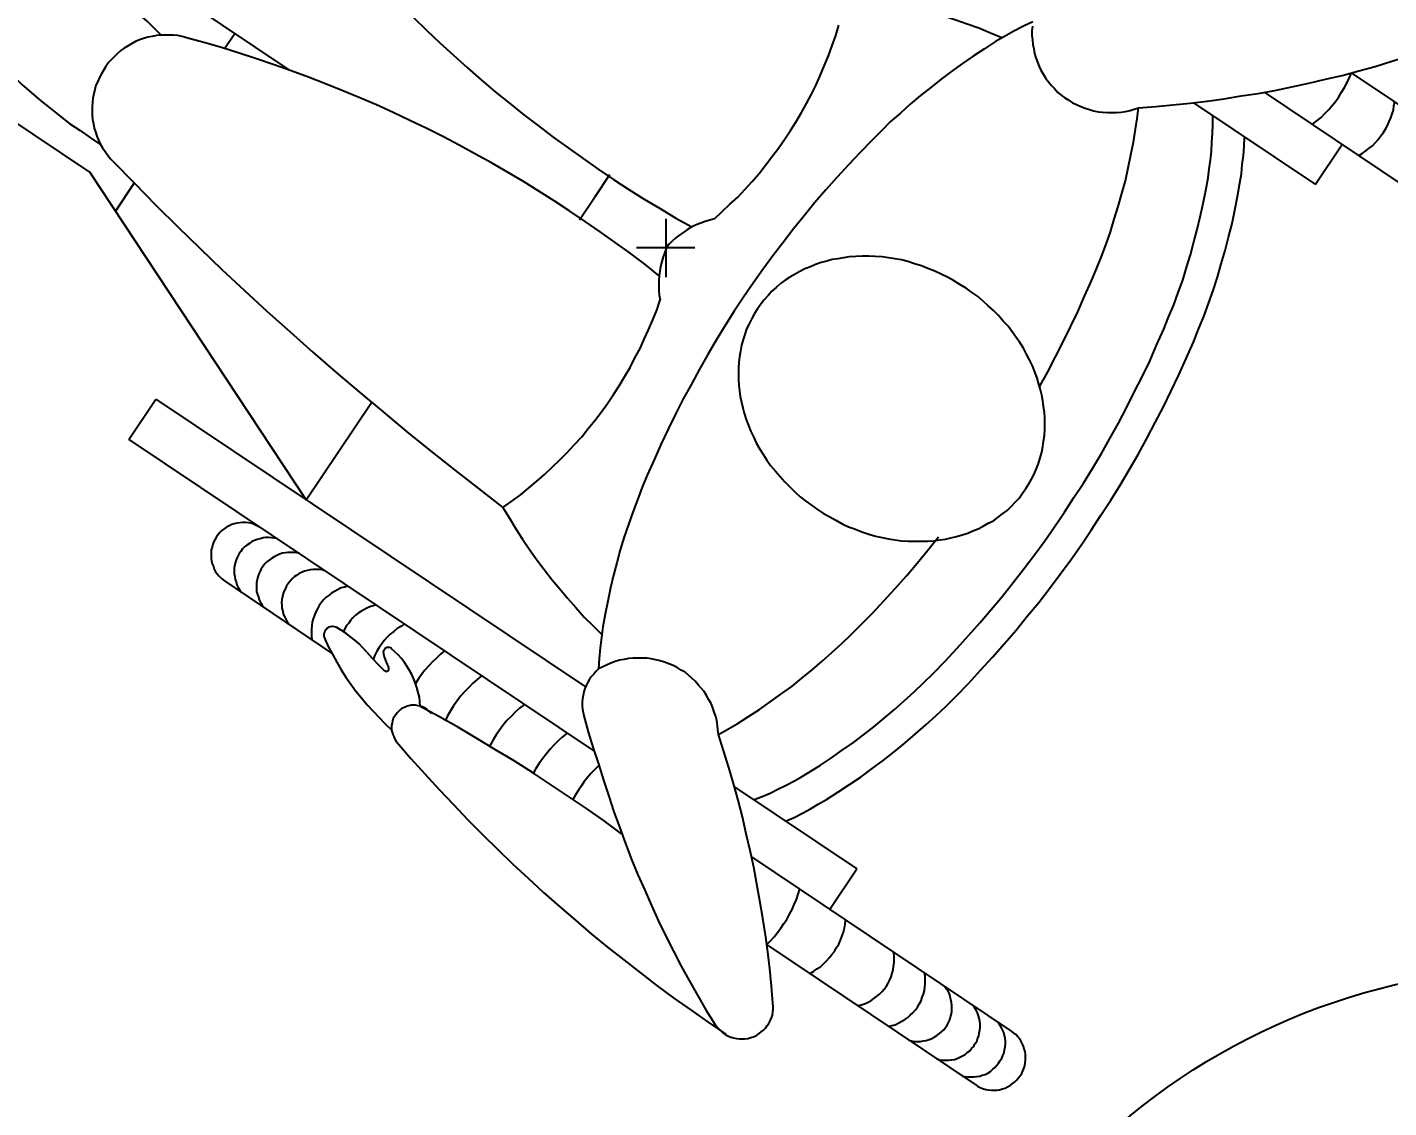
# Model space of a CAD drawing. Header units: millimetres. Extents: x -4447806 to 13389969, y -2188499 to 852203.
# Drawn here: x 3797875 to 3798718, y -602658 to -601989 of the extents above; entities that cross this region are included whole.
import ezdxf
from ezdxf import colors
from ezdxf.entities.mleader import LeaderData, LeaderLine
from ezdxf.enums import TextEntityAlignment as Align
from ezdxf.math import Vec2, Vec3

# ---------------------------------------------------------------- set-up
doc = ezdxf.new("R2010")
doc.units = ezdxf.units.MM
doc.linetypes.add('TRATTEGGIATA', pattern=[0.75, 0.5, -0.25])
for name, color, linetype, lineweight in [('АР_Маркер экспликации', 239, 'Continuous', 13), ('АР_Номер помещения', 1, 'Continuous', 25), ('АР_Отметки', 250, 'Continuous', 15), ('АР_Помещения_площадь', 19, 'Continuous', 9)]:
    doc.layers.add(name, color=color, linetype=linetype, lineweight=lineweight)
doc.styles.add('ISOCPEUR', font='isocpeur.ttf', dxfattribs={"width": 0.7})
doc.styles.get("Standard").update_dxf_attribs({"font": 'arial.ttf'})

# ---------------------------------------------------------------- blocks, each defined once
blk = doc.blocks.new('*U279')
at = {"layer": 'АР_Номер помещения', "color": 7}
blk.add_circle((-15369.05, -2743.46), 400, dxfattribs=at)
at = {"color": 7, "style": 'ISOCPEUR', "width": 0.7, "flags": 1}
blk.add_attdef('КАТЕГОРИЯ', (-499.17, -2092.19), '', height=250, dxfattribs=at)
at = {"layer": 'АР_Номер помещения', "color": 7, "style": 'ISOCPEUR', "width": 0.7}
blk.add_attdef('НОМЕР_ПОМЕЩЕНИЯ', text='', height=300, dxfattribs=at).set_placement((-15369.05, -2743.46), align=Align.MIDDLE_CENTER)
at = {"layer": 'АР_Помещения_площадь', "color": 7, "lineweight": 30, "width": 0.7, "flags": 104}
blk.add_attdef('ИМЯ_ПОМЕЩЕНИЯ', text='', height=100, dxfattribs=at).set_placement((157.63, 1217.14), align=Align.MIDDLE_CENTER)
at = {"layer": 'АР_Помещения_площадь', "color": 7, "style": 'ISOCPEUR', "width": 0.7}
blk.add_attdef('ПЛОЩАДЬ_ПОМЕЩЕНИЯ', text='', height=200, dxfattribs=at).set_placement((-16229.78, -2826.94), align=Align.MIDDLE_RIGHT)
blk = doc.blocks.new('_DotSmall')
at = {"color": 0, "linetype": 'ByBlock', "const_width": 0.5}
blk.add_lwpolyline([(-0.0625, 0, 1), (0.0625, 0, 1)], format="xyb", close=True, dxfattribs=at)
blk = doc.blocks.new('Из_буфера26453')
for points in [[(233.64, 110.29), (500.92, 289.57)], [(156.73, 142.64), (148.5, 134.7), (140.27, 127.01), (131.82, 119.32), (123.3, 111.64), (114.83, 104.2), (106.07, 96.77), (97.33, 89.61), (88.31, 82.46), (79.28, 75.55), (70.28, 68.67), (60.99, 62.04), (51.72, 55.4), (42.45, 48.78), (32.9, 42.4), (23.34, 36.29), (13.78, 30.21), (3.99, 24.37), (-5.82, 18.53), (-15.64, 12.98)], [(356.94, 46.94), (568.29, 188.79)], [(312.91, 131.78), (317.16, 136.03), (321.42, 140.25), (325.92, 144.24), (330.14, 148.23), (334.93, 152.2), (339.45, 155.9), (344.48, 159.34), (349.23, 163.08), (354.28, 166.25), (359.32, 169.43), (364.37, 172.62), (369.67, 175.53), (374.97, 178.43), (380.27, 181.11), (385.55, 183.77)], [(-207.64, 130.2), (-200.49, 133.11), (-193.3, 136.03), (-186.16, 138.67), (-178.99, 141.08), (-171.56, 143.44), (-164.42, 145.83), (-156.97, 147.7), (-149.57, 149.84), (-141.85, 151.4), (-134.42, 153), (-126.74, 154.32), (-119.33, 155.65), (-111.64, 156.72)], [(-29.7, 18.03), (-34.48, 22.53), (-39.24, 27.02), (-44.01, 31.54), (-48.53, 36.29), (-53, 41.07), (-57.29, 46.14), (-61.24, 51.18), (-65.23, 56.46), (-69.19, 61.78), (-72.93, 67.08), (-76.62, 72.66), (-80.07, 77.93), (-83.54, 83.79), (-86.69, 89.36), (-89.62, 95.19), (-92.55, 101.02), (-95.2, 107.12), (-97.83, 113.22), (-100.22, 119.05), (-102.61, 125.41), (-104.74, 131.51), (-106.6, 137.89)], [(-226.44, 137.36), (-226.2, 134.44), (-226.2, 131.51), (-226.44, 128.87), (-226.73, 125.95), (-227.26, 123.29), (-227.77, 120.38), (-228.59, 117.72), (-229.65, 115.06), (-230.71, 112.44), (-231.77, 110.03), (-233.34, 107.39), (-234.69, 104.99), (-236.53, 102.85), (-238.1, 100.77), (-240.24, 98.65), (-242.08, 96.5), (-244.22, 94.66), (-246.62, 93.05), (-249, 91.47), (-251.37, 89.89), (-253.78, 88.83), (-256.44, 87.5), (-259.07, 86.47), (-261.74, 85.67), (-264.36, 84.84), (-267.32, 84.31), (-269.95, 84.02), (-272.87, 83.79), (-278.43, 83.79), (-281.37, 84.02), (-284, 84.57), (-286.92, 85.1), (-289.55, 85.9), (-292.22, 86.68)], [(-226.73, 139.99), (-220.89, 137.36), (-215.05, 134.17), (-209.23, 131), (-203.66, 127.79)], [(436.23, 140.52), (431.18, 134.44), (426.16, 128.87), (421.11, 123.02), (415.79, 117.47), (410.24, 111.91), (404.68, 106.59), (399.1, 101.29), (393.28, 96.24), (387.42, 91.2), (381.58, 86.47), (375.5, 81.67), (369.4, 76.9), (363.04, 72.66), (356.69, 68.16), (350.3, 63.9)], [(-203.66, 127.79), (-196.75, 123.29), (-189.87, 118.78), (-183.22, 114.26), (-176.61, 109.51), (-169.97, 104.46), (-163.62, 99.43), (-157.25, 94.41), (-150.88, 89.09), (-144.8, 83.49), (-138.69, 78.23), (-132.85, 72.39), (-127.01, 66.55)], [(4.54, -17.25), (13.54, -10.07), (22.55, -3.19), (31.84, 3.42), (41.11, 10.05), (50.39, 16.45), (59.92, 22.8), (69.5, 29.14), (79.04, 35.26), (88.59, 41.07), (98.4, 46.94), (108.48, 52.75), (118.28, 58.05), (128.35, 63.65), (138.43, 68.94), (148.5, 73.99), (158.85, 79.01), (169.2, 83.79), (179.54, 88.56), (189.89, 93.05), (200.46, 97.3), (211.07, 101.55), (221.69, 105.79), (232.31, 109.78), (242.91, 113.47), (253.79, 117.19), (264.64, 120.63), (275.53, 124.1), (286.39, 127.27), (297.28, 130.2)], [(273.68, 123.55), (267.3, 132.84)], [(297.28, 130.2), (299.92, 131), (302.56, 131.51), (305.23, 131.78), (313.18, 131.78), (315.84, 131.51), (318.49, 131), (321.15, 130.46), (323.79, 129.63), (326.19, 128.87), (328.83, 127.79), (331.2, 126.48), (333.35, 125.15), (335.72, 123.82), (337.85, 122.22), (339.96, 120.38), (341.82, 118.53), (343.68, 116.67), (345.54, 114.81), (347.12, 112.44), (348.44, 110.29), (349.76, 107.92), (351.11, 105.52), (352.17, 103.13), (353.22, 100.77), (354.02, 98.11), (354.55, 95.44), (355.08, 92.78), (355.35, 90.16), (355.61, 87.5), (355.61, 82.2), (355.35, 79.54), (354.82, 76.9), (354.28, 74.25), (353.5, 71.85), (352.71, 69.19), (351.63, 66.81), (350.58, 64.43), (349.23, 62.04), (347.64, 59.65), (346.08, 57.56), (344.48, 55.4), (342.6, 53.57)], [(-292.22, 86.68), (-302.83, 87.5), (-313.44, 88.56), (-324.04, 89.61), (-334.65, 90.95), (-345.27, 92.28), (-355.6, 94.11), (-366.21, 95.72), (-376.55, 97.57), (-387.15, 99.69), (-397.5, 102.1), (-407.85, 104.46), (-418.16, 106.85), (-428.53, 109.78), (-438.6, 112.44), (-448.95, 115.61), (-459.04, 118.78)], [(-553.15, 22), (-424.02, 108.45)], [(-399.91, 76.6), (-402.54, 78.74), (-405.19, 80.88), (-407.56, 83.26), (-409.97, 85.67), (-412.07, 88.28), (-414.2, 90.95), (-416.08, 93.61), (-417.91, 96.5), (-419.75, 99.43), (-421.36, 102.37), (-422.69, 105.52), (-424.02, 108.45)], [(-530.88, -11.41), (-370.2, 96.5)], [(-428.53, 57.26), (-430.66, 58.59), (-432.78, 60.18), (-434.9, 61.78), (-437, 63.34), (-438.88, 65.23), (-440.45, 67.08), (-442.05, 69.19), (-443.64, 71.31), (-444.97, 73.46), (-446.29, 75.85), (-447.36, 78.23), (-448.39, 80.6), (-449.22, 82.99), (-450.01, 85.35), (-450.27, 88.03), (-450.8, 90.67)], [(-326.16, 89.89), (-401.75, 39.23)], [(-290.37, 73.46), (-291.41, 80.07), (-292.22, 86.68)], [(-335.18, 43.48), (-335.96, 49.03), (-336.75, 54.35), (-337.29, 59.92), (-337.57, 65.5), (-337.86, 70.78), (-338.1, 76.35), (-338.1, 81.93)], [(-354.81, 40.29), (-355.86, 45.88), (-356.38, 51.71), (-357.19, 57.26), (-357.48, 62.84), (-357.72, 68.67)], [(-263.05, -20.42), (-266.21, -12.99), (-269.15, -5.32), (-272.05, 2.38), (-274.73, 10.05), (-277.1, 17.78), (-279.49, 25.72), (-281.9, 33.66), (-284, 41.62), (-285.84, 49.56), (-287.47, 57.56), (-289.04, 65.5), (-290.37, 73.46)], [(-418.44, 64.17), (-401.75, 39.23)], [(-127.01, 66.55), (-119.86, 59.12), (-112.69, 51.42), (-105.55, 43.73), (-98.63, 36.06), (-91.73, 28.11), (-85.11, 19.87), (-78.48, 11.93), (-72.11, 3.42), (-65.76, -4.8), (-59.66, -13.28), (-53.57, -21.75), (-47.71, -30.51)], [(342.6, 53.57), (329.36, 40.03), (316.1, 26.49), (302.56, 12.98), (288.8, -0.27), (275.26, -13.28), (261.2, -26.27), (247.41, -39.25), (233.11, -51.99), (219.07, -64.45), (204.73, -76.9), (190.16, -89.37), (175.53, -101.59), (160.95, -113.77), (146.12, -125.7), (131.26, -137.38), (116.42, -149.04), (101.3, -160.71)], [(-307.89, -50.39), (-310.77, -42.97), (-313.97, -35.27), (-316.6, -27.61), (-319.52, -19.89), (-321.92, -12.21), (-324.3, -4.25), (-326.44, 3.71), (-328.55, 11.38), (-330.41, 19.34), (-332.27, 27.55), (-333.86, 35.52), (-335.18, 43.48)], [(35.28, 45.34), (44.55, 31.29)], [(223.02, -155.95), (356.94, 46.94)], [(-326.16, -58.35), (-329.34, -50.39), (-332.53, -42.44), (-335.43, -34.49), (-338.37, -26.27), (-341.02, -18.04), (-343.41, -9.84), (-345.78, -1.58), (-347.92, 6.61), (-350.05, 15.1), (-351.88, 23.33), (-353.48, 31.8), (-354.81, 40.29)], [(341.01, 23.06), (329.63, 40.03)], [(53.83, 17.5), (44.55, 31.29)], [(-29.7, 18.03), (-26.78, 17.23), (-23.87, 16.45), (-21.21, 15.37), (-18.31, 14.31), (-15.64, 12.98), (-12.99, 11.38), (-10.61, 9.79), (-8.22, 8.22), (-5.82, 6.36), (-3.46, 4.24), (-1.3, 2.11), (0.52, 0)], [(0.52, 18.03), (0.52, -18.04)], [(-17.5, 0), (18.56, 0)], [(-1.3, 2.63), (0, 0), (1.06, -2.68), (2.13, -5.58), (2.94, -8.47), (3.72, -11.41), (4.25, -14.32), (4.54, -17.25), (4.79, -20.19), (4.79, -26.27), (4.54, -29.18), (3.99, -32.1)], [(-149.28, -8.47), (-145.33, -7.43), (-141.34, -6.65), (-137.36, -6.11), (-133.38, -5.58), (-129.14, -5.32), (-125.16, -5.05), (-121.19, -5.05), (-117.21, -5.32), (-112.96, -5.58)], [(-112.96, -5.58), (-109.5, -6.11), (-106.07, -6.65), (-102.61, -7.18), (-99.16, -8.24), (-95.73, -9.01), (-92.28, -10.33), (-89.12, -11.68), (-85.64, -12.99), (-82.46, -14.61), (-79.54, -16.18)], [(-185.36, -24.94), (-181.62, -22.55), (-177.67, -20.19), (-173.95, -18.04), (-169.97, -16.18), (-166.01, -14.32), (-161.76, -12.74), (-157.78, -11.15), (-153.54, -9.84), (-149.28, -8.47)], [(-79.54, -16.18), (-76.37, -18.04), (-73.46, -19.89), (-70.52, -22.02), (-67.88, -24.41), (-65.23, -26.77), (-62.86, -29.44), (-60.46, -32.1), (-58.33, -34.74), (-56.2, -37.68)], [(-230.97, -85.65), (-236.01, -76.65), (-240.78, -67.36), (-245.55, -58.09), (-250.06, -48.8), (-254.57, -39.51), (-258.8, -29.97), (-263.05, -20.42)], [(-214.01, -51.99), (-211.36, -48.53), (-208.43, -45.36), (-205.52, -41.9), (-202.33, -38.75), (-199.13, -35.82), (-195.96, -32.9), (-192.51, -29.97), (-188.79, -27.33), (-185.36, -24.94)], [(-47.71, -30.51), (-41.9, -39.25), (-36.34, -48), (-30.75, -57.02), (-25.45, -66.06), (-20.41, -75.07), (-15.37, -84.32), (-10.33, -93.36), (-5.57, -102.92), (-1.06, -112.19), (3.47, -121.71), (7.68, -131.26), (11.95, -140.83)], [(101.3, -160.71), (95.74, -156.73), (90.7, -153.03), (85.39, -148.79), (80.37, -144.54), (75.59, -140.3), (70.81, -135.78), (66.03, -131.26), (61.52, -126.76), (57.01, -121.71), (52.51, -116.94), (48.53, -111.92), (44.31, -106.89), (40.31, -101.59), (36.6, -96.27), (32.9, -90.7), (29.43, -85.42), (25.98, -79.84), (22.55, -73.97), (19.62, -68.16), (16.44, -62.32), (13.78, -56.53), (11.13, -50.66), (8.47, -44.56), (6.09, -38.45), (3.99, -32.1)], [(-56.2, -37.68), (-54.35, -40.58), (-52.75, -43.78), (-51.18, -46.96), (-49.57, -50.13), (-48.53, -53.58), (-47.45, -56.78), (-46.41, -60.2), (-45.85, -63.94), (-45.09, -67.36)], [(-246.35, -163.63), (-252.19, -154.61), (-258.01, -145.58), (-263.6, -136.6), (-269.15, -127.29), (-274.46, -118), (-279.76, -108.48), (-284.81, -98.93), (-289.55, -89.37), (-294.33, -79.84), (-299.13, -70.03), (-303.33, -60.2), (-307.89, -50.39)], [(-262.78, -174.78), (-268.89, -165.47), (-274.98, -156.2), (-280.81, -146.93), (-286.38, -137.38), (-291.96, -127.84), (-297.25, -118), (-302.56, -108.2), (-307.6, -98.4), (-312.38, -88.58), (-317.16, -78.49), (-321.67, -68.42), (-326.16, -58.35)], [(-230.42, -84.32), (-229.36, -80.63), (-228.06, -76.65), (-226.44, -72.94), (-224.58, -69.22), (-222.76, -65.8), (-220.89, -62.08), (-218.77, -58.62), (-216.4, -55.45), (-214.01, -51.99)], [(-45.09, -67.36), (-44.81, -70.82), (-44.55, -74.27), (-44.55, -81.42), (-44.81, -85.12), (-45.09, -88.58), (-45.61, -92.05), (-46.41, -95.47), (-47.2, -98.93), (-47.99, -102.38)], [(-233.34, -119.61), (-233.87, -116.16), (-234.16, -112.45), (-234.16, -105.29), (-233.87, -101.82), (-233.34, -98.4), (-232.82, -94.68), (-232.3, -91.24), (-231.5, -87.78), (-230.42, -84.32)], [(316.1, -93.61), (50.13, -271.81)], [(223.02, -155.95), (182.7, -95.74)], [(332.82, -118.55), (316.1, -93.61)], [(-47.99, -102.38), (-49.32, -106.34), (-50.65, -110.06), (-52.25, -113.77), (-54.1, -117.49), (-55.67, -121.21), (-57.78, -124.65), (-59.92, -128.11), (-62.04, -131.53), (-64.43, -134.72)], [(-222.48, -149.04), (-224.34, -146.12), (-225.93, -143.19), (-227.51, -140.04), (-229.09, -136.6), (-230.18, -133.41), (-231.24, -129.97), (-232.3, -126.51), (-232.82, -123.05), (-233.34, -119.61)], [(332.82, -118.55), (44.82, -311.59)], [(-64.43, -134.72), (-67.35, -138.17), (-70.28, -141.61), (-73.17, -144.8), (-76.37, -147.98), (-79.54, -151.18), (-82.73, -154.09), (-86.18, -156.73), (-89.62, -159.38), (-93.35, -162.03)], [(11.95, -140.83), (15.14, -148.26), (18.04, -155.95), (20.97, -163.63), (23.6, -171.31), (26.26, -179), (28.65, -186.97), (30.76, -194.92), (32.9, -202.61), (34.73, -210.57), (36.33, -218.79), (37.94, -226.77), (39.51, -234.71)], [(-199.13, -170.52), (-202.33, -168.95), (-205.25, -166.82), (-207.88, -164.71), (-210.83, -162.55), (-213.48, -159.91), (-215.84, -157.55), (-218.24, -154.87), (-220.34, -151.95), (-222.48, -149.04)], [(-164.93, -263.62), (-172.38, -255.91), (-179.79, -247.95), (-186.96, -239.99), (-194.1, -232.05), (-201.01, -223.83), (-207.88, -215.59), (-214.51, -207.1), (-221.15, -198.64), (-227.77, -190.13), (-234.16, -181.37), (-240.24, -172.63), (-246.35, -163.63)], [(-93.35, -162.03), (-97.04, -164.43), (-101.04, -166.55), (-104.74, -168.65), (-108.72, -170.79), (-112.69, -172.63), (-116.92, -174.25), (-120.9, -175.83), (-125.16, -177.17), (-129.4, -178.47)], [(101.3, -160.71), (97.33, -167.32), (93.35, -173.96), (89.1, -180.33), (84.88, -186.71), (80.37, -193.07), (75.85, -199.15), (71.07, -205.27), (66.03, -211.1), (61.25, -216.92), (56.24, -222.76), (50.93, -228.6), (45.62, -233.88), (40.04, -239.46)], [(-179.26, -277.66), (-186.96, -269.72), (-194.37, -261.46), (-201.8, -253.52), (-209.23, -245.03), (-216.4, -236.8), (-223.28, -228.06), (-230.42, -219.59), (-237.08, -210.83), (-243.69, -202.09), (-250.33, -193.07), (-256.7, -184.05), (-262.78, -174.78)], [(-165.47, -181.37), (-169.17, -180.88), (-172.63, -180.33), (-176.07, -179.53), (-179.52, -178.73), (-182.98, -177.69), (-186.4, -176.62), (-189.59, -175.29), (-192.8, -173.96), (-195.96, -172.39), (-199.13, -170.52)], [(250.87, -173.45), (252.45, -172.63), (254.06, -171.85), (255.62, -171.06), (257.23, -170.52), (258.83, -170.26), (260.69, -169.99), (262.53, -169.99), (264.13, -170.26), (265.97, -170.52), (267.58, -170.79), (269.16, -171.31), (270.76, -172.12), (272.35, -172.9), (273.95, -173.96), (275.26, -175.04), (276.31, -176.09), (277.64, -177.39), (278.7, -179), (279.51, -180.33), (280.3, -181.91), (280.84, -183.52), (281.36, -185.38), (281.89, -186.97), (281.89, -192.27), (281.62, -193.85), (281.36, -195.73), (280.56, -197.29), (280.05, -198.89), (279.25, -200.5), (278.18, -201.83), (277.1, -203.14), (275.78, -204.49), (274.46, -205.53), (273.12, -206.58)], [(-120.13, -233.65), (-127.54, -226.2), (-134.42, -218.51), (-141.59, -210.83), (-148.51, -203.14), (-155.11, -195.18), (-161.76, -187.24), (-168.37, -179)], [(-129.4, -178.47), (-133.38, -179.3), (-137.36, -180.06), (-141.34, -180.88), (-145.33, -181.37), (-149.28, -181.66), (-161.52, -181.66), (-165.47, -181.37)], [(240.78, -180.06), (242.64, -179.83), (244.52, -179.53), (246.35, -179.3), (248.21, -179.3), (249.82, -179.53), (251.67, -180.06), (253.53, -180.59), (255.12, -181.14), (256.7, -181.91), (258.28, -182.99), (259.87, -184.05), (261.2, -185.13), (262.53, -186.44), (263.6, -188), (264.64, -189.33), (265.44, -190.95), (266.24, -192.81), (266.79, -194.38), (267.3, -196.23), (267.58, -198.09), (267.58, -201.55), (267.3, -203.41), (267.04, -205.27), (266.5, -206.83), (265.97, -208.71), (265.17, -210.3), (264.13, -211.88), (263.06, -213.49)], [(227.01, -189.33), (228.85, -188.8), (230.71, -188.55), (234.44, -188.55), (236, -188.8), (237.86, -189.07), (239.72, -189.62), (241.32, -190.41), (242.91, -191.21), (244.52, -192.27), (246.08, -193.34), (247.41, -194.38), (248.74, -195.73), (249.82, -197.06), (250.87, -198.64), (251.67, -200.22), (252.45, -201.83), (253, -203.69), (253.53, -205.53), (253.79, -207.1), (253.79, -212.69), (253.26, -214.56), (252.71, -216.15), (252.18, -218), (251.4, -219.59), (250.34, -221.19), (249.54, -222.5)], [(211.62, -199.97), (213.2, -199.42), (215.06, -199.15), (218.75, -199.15), (220.65, -199.42), (222.22, -199.7), (224.08, -200.22), (225.68, -200.75), (227.54, -201.55), (228.85, -202.61), (230.45, -203.69), (231.78, -205), (233.11, -206.33), (234.15, -207.64), (235.23, -209.24), (236, -210.83), (236.83, -212.43), (237.33, -214.02), (237.86, -215.85), (238.14, -217.73), (238.41, -219.59), (238.14, -221.45), (238.14, -223.03), (237.61, -224.87), (237.33, -226.77), (236.56, -228.33), (235.77, -229.93), (234.95, -231.52), (233.89, -233.12)], [(197.32, -209.5), (199.41, -210.02), (201.54, -210.57), (203.4, -211.61), (205.53, -212.69), (207.39, -213.74), (208.96, -215.05), (210.83, -216.38), (212.4, -218), (213.73, -219.86), (215.06, -221.45), (216.14, -223.56), (217.17, -225.41), (217.97, -227.53), (218.75, -229.66), (219.3, -231.77), (219.57, -233.88), (219.83, -236.02), (219.83, -240.53), (219.57, -242.67)], [(273.12, -206.58), (207.39, -250.89)], [(179.8, -221.19), (181.65, -221.7), (183.76, -222.25), (185.64, -223.03), (187.48, -224.11), (189.36, -225.14), (190.94, -226.2), (192.53, -227.53), (194.13, -229.11), (195.71, -230.72), (196.79, -232.32), (198.1, -233.88), (199.14, -235.76), (199.94, -237.62)], [(-43.75, -294.64), (-50.65, -290.11), (-57.53, -285.89), (-64.17, -281.08), (-70.78, -276.33), (-77.44, -271.56), (-83.78, -266.53), (-90.16, -261.2), (-96.25, -255.91), (-102.37, -250.61), (-108.45, -245.03), (-114.29, -239.46), (-120.13, -233.65)], [(39.51, -234.71), (40.31, -241.32), (41.11, -247.69), (41.63, -254.32), (42.16, -260.68)], [(162.28, -232.85), (164.44, -234.41), (166.79, -235.76), (168.92, -237.62), (171.06, -239.21), (172.89, -241.07), (174.75, -243.17), (176.37, -245.29), (177.96, -247.42), (179.27, -249.83), (180.62, -252.21), (181.65, -254.85)], [(185.64, -250.35), (188.03, -247.69), (190.39, -245.29), (193.05, -242.94), (195.71, -240.79), (198.65, -238.68), (201.54, -236.8), (204.46, -234.94)], [(203.93, -235.21), (204.73, -234.94), (205.53, -234.71), (206.59, -234.41), (207.39, -234.41), (208.18, -234.71), (209.23, -234.94), (210.06, -235.49), (210.56, -236.02), (211.36, -236.8), (211.62, -237.62), (211.89, -238.42), (212.15, -239.21), (212.15, -240.28), (211.89, -241.07), (211.62, -242.12)], [(211.62, -242.12), (209.5, -246.89), (206.82, -251.67), (204.21, -256.44), (201.54, -261.2), (198.65, -265.73), (195.46, -270.23), (192.27, -274.47), (188.79, -278.72), (185.37, -282.95), (181.65, -286.93), (177.96, -290.9), (174.22, -294.64), (170.23, -298.35)], [(137.39, -249.55), (140, -251.67), (142.41, -254.03), (145.07, -256.44), (147.17, -258.82), (149.58, -261.46), (151.7, -264.12), (153.54, -266.78), (155.4, -269.72)], [(152.5, -284.01), (152.75, -281.08), (153.03, -278.18), (153.81, -275.27), (154.6, -272.33), (155.4, -269.72), (156.44, -267.04), (157.79, -264.12), (159.12, -261.73), (160.71, -259.1), (162.28, -256.71), (164.15, -254.32), (166.01, -252.21), (168.12, -250.06), (170.23, -248.22)], [(170.23, -248.22), (170.8, -247.69), (171.6, -247.42), (172.89, -247.42), (173.42, -247.69), (173.96, -247.95), (174.5, -248.47), (175.02, -249.02), (175.29, -249.55), (175.53, -250.06), (175.29, -250.89), (175.29, -251.41)], [(175.29, -251.41), (174.75, -253.27), (174.22, -254.85), (173.69, -256.44), (172.89, -258.04), (172.09, -259.62)], [(185.64, -250.35), (182.16, -254.03), (178.48, -258.04), (174.75, -261.73)], [(-32.07, -301.26), (-31.8, -298.35), (-31.54, -295.69), (-31.03, -292.76), (-30.5, -290.11), (-29.42, -287.46), (-28.65, -284.82), (-27.58, -282.16), (-26.25, -279.77), (-24.64, -277.15), (-23.34, -274.74), (-21.48, -272.64), (-19.61, -270.5), (-17.76, -268.39), (-15.64, -266.53), (-13.51, -264.65), (-11.41, -262.79), (-9, -261.46), (-6.63, -259.9), (-3.98, -258.57), (-1.3, -257.49), (1.33, -256.44), (3.99, -255.65), (6.62, -255.11), (9.56, -254.57), (12.21, -254.03), (20.69, -254.03), (23.6, -254.32), (26.26, -254.85), (29.18, -255.38), (31.84, -256.18), (34.49, -257.22), (37.12, -258.3), (39.51, -259.37), (42.16, -260.68)], [(42.16, -260.68), (43.76, -262.29), (45.09, -263.89), (46.42, -265.45), (47.74, -267.04), (48.8, -268.91), (49.84, -271.05), (50.68, -272.88), (51.19, -274.99), (51.72, -277.15), (51.99, -279.26), (52.25, -281.38), (52.25, -283.49), (51.99, -285.59), (51.72, -287.73), (51.19, -289.87)], [(174.75, -261.73), (174.22, -261.99), (173.69, -262.29), (173.17, -262.29), (172.63, -261.99), (172.09, -261.73), (171.86, -261.2), (171.86, -260.17), (172.09, -259.62)], [(-88.3, -324.58), (-95.2, -320.38), (-102.09, -315.84), (-108.72, -311.08), (-115.62, -306.29), (-121.97, -301.52), (-128.34, -296.49), (-134.71, -291.17), (-141.08, -285.89), (-147.16, -280.55), (-153.27, -274.99), (-159.11, -269.44), (-164.93, -263.62)], [(114.56, -264.93), (117.22, -267.31), (120.14, -269.72), (122.51, -272.33), (125.16, -274.99), (127.55, -277.66), (129.68, -280.55), (131.82, -283.49), (133.66, -286.67), (135.52, -289.87), (137.09, -293.01)], [(-98.92, -341.56), (-106.07, -337.06), (-113.23, -332.28), (-120.38, -327.52), (-127.3, -322.47), (-134.18, -317.44), (-140.82, -312.12), (-147.7, -306.57), (-154.07, -301.02), (-160.41, -295.42), (-166.8, -289.59), (-173.15, -283.74), (-179.26, -277.66)], [(27.86, -362.78), (38.71, -354.82), (49.6, -347.15), (60.75, -339.7), (71.87, -332.28), (83.02, -324.87), (94.41, -317.7), (105.81, -310.79), (117.46, -303.91), (128.88, -297.02), (140.56, -290.41), (152.5, -284.01)], [(88.05, -282.68), (90.96, -285.07), (93.64, -287.46), (96.25, -290.11), (98.93, -292.76), (101.3, -295.69), (103.41, -298.58), (105.54, -301.52), (107.39, -304.71), (109.26, -307.89)], [(145.6, -288.53), (146.39, -287.46), (147.44, -286.67), (148.5, -285.59), (149.82, -284.82), (151.18, -284.29), (152.5, -283.74), (153.81, -283.49), (155.4, -283.23), (158.05, -283.23), (159.64, -283.49), (160.95, -284.01), (162.28, -284.54), (163.62, -285.07), (164.68, -285.89), (165.75, -286.93), (166.79, -288.01), (167.61, -289.06), (168.41, -290.11), (169.2, -291.44), (169.72, -292.76), (169.97, -294.34), (170.23, -295.69), (170.23, -298.58), (169.97, -299.94), (169.45, -301.26), (168.92, -302.58), (168.41, -303.91), (167.61, -305.23), (166.79, -306.29)], [(-32.07, -301.26), (-37.91, -298.08), (-43.75, -294.64)], [(51.19, -289.87), (48.53, -299.64), (45.35, -309.76), (42.16, -319.55), (38.98, -329.63)], [(-65.76, -467.79), (-64.97, -457.18), (-63.9, -446.57), (-62.6, -435.96), (-61.24, -425.36), (-59.66, -415.02), (-57.78, -404.4), (-55.96, -394.09), (-54.1, -383.47), (-51.69, -373.13), (-49.32, -362.78), (-46.91, -352.43), (-44.26, -342.1), (-41.36, -331.74), (-38.44, -321.68), (-35.26, -311.32), (-32.07, -301.26)], [(61.52, -300.44), (64.44, -302.85), (67.09, -305.23), (69.75, -307.89), (72.14, -310.51), (74.53, -313.45), (76.91, -316.38), (79.04, -319.55), (80.89, -322.47), (82.74, -325.93)], [(166.79, -306.29), (158.34, -316.13), (149.58, -325.66), (140.84, -335.47), (131.82, -344.74), (123.05, -354.29), (113.77, -363.55), (104.48, -372.6), (95.21, -381.61), (85.65, -390.35), (76.1, -399.1), (66.3, -407.86), (56.48, -416.35), (46.68, -424.84), (36.6, -433.05), (26.53, -440.99), (16.19, -448.98), (5.82, -456.91), (-4.49, -464.6), (-15.13, -472.01), (-25.72, -479.44), (-36.59, -486.87)], [(-53.83, -341.83), (-59.13, -339.7), (-64.17, -337.61), (-68.95, -335.2), (-73.96, -332.81), (-78.75, -330.15), (-83.54, -327.52), (-88.3, -324.58)], [(41.92, -320.61), (44.31, -323.01), (46.68, -325.38), (48.8, -327.79), (50.93, -330.43), (52.76, -333.09), (54.62, -335.73), (56.48, -338.62), (58.09, -341.56)], [(-42.16, -333.89), (-117.72, -384.5)], [(38.98, -329.63), (35.81, -339.44), (32.63, -349.24), (28.89, -359.06), (25.46, -368.88), (21.75, -378.68), (17.79, -388.24), (13.54, -397.79), (9.27, -407.33), (5.04, -416.87), (0.52, -426.15), (-4.25, -435.44), (-9, -444.73), (-14.04, -453.74), (-19.08, -462.76), (-24.39, -471.76), (-29.97, -480.77)], [(-73.7, -355.09), (-79.01, -352.71), (-84.05, -350.06), (-89.12, -347.38), (-93.88, -344.47), (-98.92, -341.56)], [(-213.48, -485.02), (-52.75, -377.09)], [(-101.04, -409.44), (-117.72, -384.5)], [(-62.04, -431.47), (-64.43, -429.08), (-66.55, -426.69), (-68.68, -424.03), (-70.78, -421.37), (-72.66, -418.46), (-74.52, -415.82), (-76.11, -412.61), (-77.69, -409.72), (-79.01, -406.53), (-80.34, -403.61), (-81.4, -400.17), (-82.46, -396.98)], [(-88.57, -449.48), (-90.95, -448.17), (-93.06, -446.57), (-95.2, -445.23), (-97.04, -443.4), (-98.92, -441.52), (-100.73, -439.7), (-102.37, -437.57), (-103.96, -435.69), (-105.27, -433.32), (-106.6, -431.21), (-107.66, -428.81), (-108.45, -426.42), (-109.5, -423.78), (-110.04, -421.37), (-110.58, -418.73), (-110.82, -416.35)], [(-191.2, -518.19), (-62.04, -431.47)], [(-118.23, -469.37), (-120.38, -468.84), (-122.52, -468.06), (-124.36, -467.23), (-126.5, -466.2), (-128.34, -464.88), (-129.93, -463.56), (-131.79, -462.23), (-133.38, -460.61), (-134.71, -459.05), (-136.04, -457.18), (-137.08, -455.33), (-138.14, -453.19), (-138.96, -451.34), (-139.75, -449.23), (-140.28, -447.12), (-140.55, -444.73), (-140.82, -442.59), (-140.82, -438.37), (-140.55, -435.96)], [(-137.36, -482.1), (-139.49, -481.57), (-141.59, -481.05), (-143.72, -479.99), (-145.59, -478.91), (-147.43, -477.84), (-149.28, -476.55), (-150.88, -475.24), (-152.47, -473.62), (-154.07, -471.76), (-155.39, -470.15), (-156.45, -468.34), (-157.51, -466.2), (-158.31, -464.07), (-159.11, -462.23), (-159.63, -459.85), (-159.88, -457.72), (-160.17, -455.58), (-160.17, -451.08), (-159.63, -448.98)], [(-149.81, -490.59), (-151.67, -491.12), (-153.54, -491.4), (-157.25, -491.4), (-158.84, -491.12), (-160.68, -490.85), (-162.54, -490.32), (-164.13, -489.53), (-165.72, -488.74), (-167.32, -487.66), (-168.9, -486.6), (-170.23, -485.55), (-171.56, -484.24), (-172.63, -482.9), (-173.71, -481.32), (-174.46, -479.72), (-175.28, -478.13), (-175.81, -476.28), (-176.34, -474.42), (-176.61, -472.83), (-176.61, -469.11), (-176.34, -467.23), (-176.07, -465.4), (-175.54, -463.8), (-175.04, -461.94), (-174.24, -460.37), (-173.15, -458.79), (-172.09, -457.47)], [(-167.32, -502.27), (-169.17, -502.78), (-171.05, -503.05), (-174.46, -503.05), (-176.34, -502.78), (-178.18, -502.54), (-179.79, -502), (-181.62, -501.21), (-183.22, -500.41), (-184.83, -499.59), (-186.16, -498.27), (-187.76, -497.22), (-188.79, -495.91), (-190.14, -494.59), (-190.9, -492.98), (-191.98, -491.4), (-192.51, -489.81), (-193.3, -487.93), (-193.57, -486.34), (-193.84, -484.51), (-194.1, -482.65), (-194.1, -480.77), (-193.84, -478.91), (-193.57, -477.08), (-193.04, -475.49), (-192.51, -473.62), (-191.73, -472.01), (-190.65, -470.43), (-189.59, -469.11)], [(-29.97, -480.77), (-31.03, -482.1), (-32.07, -483.69), (-33.4, -484.76), (-34.73, -486.09), (-36.34, -487.17), (-37.91, -487.93), (-39.77, -488.74), (-41.36, -489.26), (-43.22, -489.53), (-45.09, -489.81), (-48.53, -489.81), (-50.39, -489.53), (-52.25, -489.01), (-53.83, -488.5), (-55.67, -487.66), (-57.29, -486.6), (-58.61, -485.55), (-59.92, -484.51), (-61.24, -483.16), (-62.33, -481.57), (-63.37, -480.25), (-64.17, -478.66), (-64.97, -476.78), (-65.49, -475.24), (-65.76, -473.34), (-66.02, -471.5), (-66.02, -469.64), (-65.76, -467.79)], [(-182.98, -512.87), (-184.83, -513.1), (-186.4, -513.4), (-190.14, -513.4), (-191.98, -513.1), (-193.84, -512.87), (-195.45, -512.34), (-197.31, -511.81), (-198.9, -511.03), (-200.49, -509.96), (-201.8, -508.88), (-203.12, -507.55), (-204.45, -506.22), (-205.52, -504.93), (-206.58, -503.33), (-207.64, -501.74), (-208.15, -500.13), (-208.96, -498.55), (-209.23, -496.7), (-209.5, -494.84), (-209.75, -492.98), (-209.75, -491.12), (-209.5, -489.53), (-209.23, -487.66), (-208.7, -485.84), (-207.88, -484.24), (-207.09, -482.65), (-206.29, -481.05), (-205.25, -479.44)], [(-191.2, -518.19), (-192.51, -519.23), (-194.1, -520.03), (-195.67, -520.55), (-197.55, -521.1), (-199.13, -521.36), (-201.01, -521.63), (-204.45, -521.63), (-206.05, -521.36), (-207.88, -520.83), (-209.5, -520.3), (-211.09, -519.5), (-212.66, -518.72), (-214.01, -517.64), (-215.31, -516.58), (-216.67, -515.51), (-217.72, -514.22), (-218.77, -512.87), (-219.83, -511.29), (-220.62, -509.68), (-221.15, -508.1), (-221.68, -506.52), (-221.95, -504.66), (-222.22, -503.05), (-222.22, -499.35), (-221.95, -497.75), (-221.42, -496.17), (-220.89, -494.31), (-220.09, -492.72), (-219.3, -491.12), (-218.5, -489.81), (-217.44, -488.5), (-216.13, -487.17), (-214.81, -486.09), (-213.48, -485.02)]]:
    blk.add_lwpolyline(points)
at = {"linetype": 'TRATTEGGIATA'}
blk.add_circle((0.32, -0.3), 750.23, dxfattribs=at)

msp = doc.modelspace()

# ---------------------------------------------------------------- block references
at = {"ltscale": 250.120383, "xscale": -1, "rotation": 359.9999999999467}
msp.add_blockref('Из_буфера26453', (3798271.23, -602125.498), dxfattribs=at)
at = {"layer": 'АР_Маркер экспликации', "color": 7}
msp.add_blockref('*U279', (3814181.954, -600228.052), dxfattribs=at)

# ---------------------------------------------------------------- leaders
at = {"layer": 'АР_Отметки'}
ml = msp.add_multileader_mtext('Standard', dxfattribs=at)
ml.set_content('{\\W0.8;-2,950}', color=256, style='ISOCPEUR')
ml.set_leader_properties(color=256, linetype='Continuous', lineweight=-1)
ml.set_arrow_properties(name='DOTSMALL')
ml.build(insert=Vec2(0, 0))
ml.multileader.update_dxf_attribs({"has_text_frame": 1, "text_left_attachment_type": 4, "text_right_attachment_type": 4, "dogleg_length": 100, "arrow_head_size": 180})
ctx = ml.context
ctx.base_point, ctx.char_height, ctx.arrow_head_size, ctx.landing_gap_size, ctx.plane_origin = Vec3(3820493.154, -606811.411), 250, 180, 50, Vec3(3820411.761, -608089.53)
ctx.left_attachment, ctx.right_attachment = 4, 4
notes = []
notes.append((ctx, [(0, (0, 0, 0), (0, 0), (1, 0), 1, [])]))
ctx.mtext.insert, ctx.mtext.width, ctx.mtext.defined_height, ctx.mtext.line_spacing_style, ctx.mtext.flow_direction = Vec3(3820543.154, -606478.078), 769.98896, 343.888, 2, 5
ml = msp.add_multileader_mtext('Standard', dxfattribs=at)
ml.set_content('-2,850', color=256, style='ISOCPEUR')
ml.set_leader_properties(color=256, linetype='Continuous', lineweight=-1)
ml.set_arrow_properties(name='DOTSMALL')
ml.build(insert=Vec2(0, 0))
ml.multileader.update_dxf_attribs({"has_text_frame": 1, "text_left_attachment_type": 4, "text_right_attachment_type": 4, "dogleg_length": 100, "arrow_head_size": 180})
ctx = ml.context
ctx.base_point, ctx.char_height, ctx.arrow_head_size, ctx.landing_gap_size, ctx.plane_origin = Vec3(3812176.489, -614547.912, 0.375), 250, 180, 50, Vec3(3813081.247, -615518.169, 0.375)
ctx.left_attachment, ctx.right_attachment = 4, 4
notes.append((ctx, [(0, (0, 0, 0), (0, 0), (1, 0), 1, [])]))
ctx.mtext.insert, ctx.mtext.width, ctx.mtext.defined_height, ctx.mtext.line_spacing_style, ctx.mtext.flow_direction = Vec3(3812226.489, -614214.578, 0.375), 599.19819, 407.468, 2, 5
ml = msp.add_multileader_mtext('Standard', dxfattribs=at)
ml.set_content('-2,850', color=256, style='ISOCPEUR')
ml.set_leader_properties(color=256, linetype='Continuous', lineweight=-1)
ml.set_arrow_properties(name='DOTSMALL')
ml.build(insert=Vec2(0, 0))
ml.multileader.update_dxf_attribs({"has_text_frame": 1, "text_left_attachment_type": 4, "text_right_attachment_type": 4, "dogleg_length": 100, "arrow_head_size": 180})
ctx = ml.context
ctx.base_point, ctx.char_height, ctx.arrow_head_size, ctx.landing_gap_size, ctx.plane_origin = Vec3(3826386.876, -609719.403, 0.375), 250, 180, 50, Vec3(3827328.491, -611072.993, 0.375)
ctx.left_attachment, ctx.right_attachment = 4, 4
notes.append((ctx, [(0, (0, 0, 0), (0, 0), (1, 0), 1, [])]))
ctx.mtext.insert, ctx.mtext.width, ctx.mtext.defined_height, ctx.mtext.line_spacing_style, ctx.mtext.flow_direction = Vec3(3826436.876, -609386.069, 0.375), 599.19819, 407.468, 2, 5
ml = msp.add_multileader_mtext('Standard', dxfattribs=at)
ml.set_content('+12,650', color=256, style='ISOCPEUR')
ml.set_leader_properties(color=256, linetype='Continuous', lineweight=-1)
ml.set_arrow_properties(name='DOTSMALL')
ml.build(insert=Vec2(0, 0))
ml.multileader.update_dxf_attribs({"has_text_frame": 1, "text_left_attachment_type": 4, "text_right_attachment_type": 4, "dogleg_length": 100, "arrow_head_size": 180})
ctx = ml.context
ctx.base_point, ctx.char_height, ctx.arrow_head_size, ctx.landing_gap_size, ctx.plane_origin = Vec3(4173192.858, -616454.571), 250, 180, 50, Vec3(4198428.775, -628077.691)
ctx.left_attachment, ctx.right_attachment = 4, 4
notes.append((ctx, [(0, (0, 0, 0), (0, 0), (1, 0), 1, [])]))
ctx.mtext.insert, ctx.mtext.width, ctx.mtext.line_spacing_style, ctx.mtext.flow_direction = Vec3(4173242.858, -616121.238), 852.69703, 2, 5
ml = msp.add_multileader_mtext('Standard', dxfattribs=at)
ml.set_content('+12,200', color=256, style='ISOCPEUR')
ml.set_leader_properties(color=256, linetype='Continuous', lineweight=-1)
ml.set_arrow_properties(name='DOTSMALL')
ml.build(insert=Vec2(0, 0))
ml.multileader.update_dxf_attribs({"has_text_frame": 1, "text_left_attachment_type": 4, "text_right_attachment_type": 4, "dogleg_length": 100, "arrow_head_size": 180})
ctx = ml.context
ctx.base_point, ctx.char_height, ctx.arrow_head_size, ctx.landing_gap_size, ctx.plane_origin = Vec3(4173192.858, -615870.252), 250, 180, 50, Vec3(4198428.775, -627493.371)
ctx.left_attachment, ctx.right_attachment = 4, 4
notes.append((ctx, [(0, (0, 0, 0), (0, 0), (1, 0), 1, [])]))
ctx.mtext.insert, ctx.mtext.width, ctx.mtext.line_spacing_style, ctx.mtext.flow_direction = Vec3(4173242.858, -615536.919), 852.69703, 2, 5
ml = msp.add_multileader_mtext('Standard', dxfattribs=at)
ml.set_content('+12,200', color=256, style='ISOCPEUR')
ml.set_leader_properties(color=256, linetype='Continuous', lineweight=-1)
ml.set_arrow_properties(name='DOTSMALL')
ml.build(insert=Vec2(0, 0))
ml.multileader.update_dxf_attribs({"has_text_frame": 1, "text_left_attachment_type": 4, "text_right_attachment_type": 4, "dogleg_length": 100, "arrow_head_size": 180})
ctx = ml.context
ctx.base_point, ctx.char_height, ctx.arrow_head_size, ctx.landing_gap_size, ctx.plane_origin, ctx.plane_x_axis, ctx.plane_y_axis = Vec3(4194345.654, -603413.45), 250, 180, 50, Vec3(4206493.181, -578177.533), Vec3(0, 1), Vec3(-1, 0)
ctx.left_attachment, ctx.right_attachment = 4, 4
notes.append((ctx, [(0, (0, 0, 0), (0, 0), (1, 0), 1, [])]))
ctx.mtext.insert, ctx.mtext.text_direction, ctx.mtext.rotation, ctx.mtext.width, ctx.mtext.line_spacing_style, ctx.mtext.flow_direction = Vec3(4194012.32, -603363.45), Vec3(0, 1), 1.5707963, 852.69703, 2, 5
ml = msp.add_multileader_mtext('Standard', dxfattribs=at)
ml.set_content('+12,200', color=256, style='ISOCPEUR')
ml.set_leader_properties(color=256, linetype='Continuous', lineweight=-1)
ml.set_arrow_properties(name='DOTSMALL')
ml.build(insert=Vec2(0, 0))
ml.multileader.update_dxf_attribs({"has_text_frame": 1, "text_left_attachment_type": 4, "text_right_attachment_type": 4, "dogleg_length": 100, "arrow_head_size": 180})
ctx = ml.context
ctx.base_point, ctx.char_height, ctx.arrow_head_size, ctx.landing_gap_size, ctx.plane_origin, ctx.plane_x_axis, ctx.plane_y_axis = Vec3(4203973.128, -603306.386), 250, 180, 50, Vec3(4216120.655, -578070.469), Vec3(0, 1), Vec3(-1, 0)
ctx.left_attachment, ctx.right_attachment = 4, 4
notes.append((ctx, [(0, (0, 0, 0), (0, 0), (1, 0), 1, [])]))
ctx.mtext.insert, ctx.mtext.text_direction, ctx.mtext.rotation, ctx.mtext.width, ctx.mtext.line_spacing_style, ctx.mtext.flow_direction = Vec3(4203639.795, -603256.386), Vec3(0, 1), 1.5707963, 852.69703, 2, 5
ml = msp.add_multileader_mtext('Standard', dxfattribs=at)
ml.set_content('+11,900', color=256, style='ISOCPEUR')
ml.set_leader_properties(color=256, linetype='Continuous', lineweight=-1)
ml.set_arrow_properties(name='DOTSMALL')
ml.build(insert=Vec2(0, 0))
ml.multileader.update_dxf_attribs({"has_text_frame": 1, "text_left_attachment_type": 4, "text_right_attachment_type": 4, "dogleg_length": 100, "arrow_head_size": 180})
ctx = ml.context
ctx.base_point, ctx.char_height, ctx.arrow_head_size, ctx.landing_gap_size, ctx.plane_origin = Vec3(4224115.308, -615082.206), 250, 180, 50, Vec3(4249351.225, -627229.733)
ctx.left_attachment, ctx.right_attachment = 4, 4
notes.append((ctx, [(0, (0, 0, 0), (0, 0), (1, 0), 1, [])]))
ctx.mtext.insert, ctx.mtext.rotation, ctx.mtext.width, ctx.mtext.line_spacing_style, ctx.mtext.flow_direction = Vec3(4224165.308, -614748.873), 6.2831853, 852.69703, 2, 5
ml = msp.add_multileader_mtext('Standard', dxfattribs=at)
ml.set_content('+8,000', color=256, style='ISOCPEUR')
ml.set_leader_properties(color=256, linetype='Continuous', lineweight=-1)
ml.set_arrow_properties(name='DOTSMALL')
ml.build(insert=Vec2(0, 0))
ml.multileader.update_dxf_attribs({"has_text_frame": 1, "text_left_attachment_type": 4, "text_right_attachment_type": 4, "dogleg_length": 100, "arrow_head_size": 180})
ctx = ml.context
ctx.base_point, ctx.char_height, ctx.arrow_head_size, ctx.landing_gap_size, ctx.plane_origin = Vec3(4086928.371, -613494.71), 250, 180, 50, Vec3(4111814.34, -625819.264)
ctx.left_attachment, ctx.right_attachment = 4, 4
notes.append((ctx, [(0, (0, 0, 0), (0, 0), (1, 0), 1, [])]))
ctx.mtext.insert, ctx.mtext.rotation, ctx.mtext.width, ctx.mtext.line_spacing_style, ctx.mtext.flow_direction = Vec3(4086978.371, -613161.377), 6.2831853, 852.69703, 2, 5
ml = msp.add_multileader_mtext('Standard', dxfattribs=at)
ml.set_content('+8,300', color=256, style='ISOCPEUR')
ml.set_leader_properties(color=256, linetype='Continuous', lineweight=-1)
ml.set_arrow_properties(name='DOTSMALL')
ml.build(insert=Vec2(0, 0))
ml.multileader.update_dxf_attribs({"has_text_frame": 1, "text_left_attachment_type": 4, "text_right_attachment_type": 4, "dogleg_length": 100, "arrow_head_size": 180})
ctx = ml.context
ctx.base_point, ctx.char_height, ctx.arrow_head_size, ctx.landing_gap_size, ctx.plane_origin, ctx.plane_x_axis, ctx.plane_y_axis = Vec3(4067022.488, -603621.469), 250, 180, 50, Vec3(4077000.755, -579152.505), Vec3(0, 1), Vec3(-1, 0)
ctx.left_attachment, ctx.right_attachment = 4, 4
notes.append((ctx, [(0, (0, 0, 0), (0, 0), (1, 0), 1, [])]))
ctx.mtext.insert, ctx.mtext.text_direction, ctx.mtext.rotation, ctx.mtext.width, ctx.mtext.line_spacing_style, ctx.mtext.flow_direction = Vec3(4066689.155, -603571.469), Vec3(0, 1), 1.5707963, 852.69703, 2, 5
ml = msp.add_multileader_mtext('Standard', dxfattribs=at)
ml.set_content('+8,300', color=256, style='ISOCPEUR')
ml.set_leader_properties(color=256, linetype='Continuous', lineweight=-1)
ml.set_arrow_properties(name='DOTSMALL')
ml.build(insert=Vec2(0, 0))
ml.multileader.update_dxf_attribs({"has_text_frame": 1, "text_left_attachment_type": 4, "text_right_attachment_type": 4, "dogleg_length": 100, "arrow_head_size": 180})
ctx = ml.context
ctx.base_point, ctx.char_height, ctx.arrow_head_size, ctx.landing_gap_size, ctx.plane_origin, ctx.plane_x_axis, ctx.plane_y_axis = Vec3(4057374.135, -603621.468), 250, 180, 50, Vec3(4067352.402, -579152.505), Vec3(0, 1), Vec3(-1, 0)
ctx.left_attachment, ctx.right_attachment = 4, 4
notes.append((ctx, [(0, (0, 0, 0), (0, 0), (1, 0), 1, [])]))
ctx.mtext.insert, ctx.mtext.text_direction, ctx.mtext.rotation, ctx.mtext.width, ctx.mtext.line_spacing_style, ctx.mtext.flow_direction = Vec3(4057040.802, -603571.468), Vec3(0, 1), 1.5707963, 852.69703, 2, 5
ml = msp.add_multileader_mtext('Standard', dxfattribs=at)
ml.set_content('%%P0,000', color=256, style='ISOCPEUR')
ml.set_leader_properties(color=256, linetype='Continuous', lineweight=-1)
ml.set_arrow_properties(name='DOTSMALL')
ml.build(insert=Vec2(0, 0))
ml.multileader.update_dxf_attribs({"has_text_frame": 1, "text_left_attachment_type": 4, "text_right_attachment_type": 4, "dogleg_length": 100, "arrow_head_size": 180})
ctx = ml.context
ctx.base_point, ctx.char_height, ctx.arrow_head_size, ctx.landing_gap_size, ctx.plane_origin = Vec3(3974787.854, -606606.833), 250, 180, 50, Vec3(3974706.46, -607874.397)
ctx.left_attachment, ctx.right_attachment = 4, 4
notes.append((ctx, [(0, (0, 0, 0), (0, 0), (1, 0), 1, [])]))
ctx.mtext.insert, ctx.mtext.width, ctx.mtext.line_spacing_style, ctx.mtext.flow_direction = Vec3(3974837.854, -606273.5), 852.69703, 2, 5
ml = msp.add_multileader_mtext('Standard', dxfattribs=at)
ml.set_content('%%P0,000', color=256, style='ISOCPEUR')
ml.set_leader_properties(color=256, linetype='Continuous', lineweight=-1)
ml.set_arrow_properties(name='DOTSMALL')
ml.build(insert=Vec2(0, 0))
ml.multileader.update_dxf_attribs({"has_text_frame": 1, "text_left_attachment_type": 4, "text_right_attachment_type": 4, "dogleg_length": 100, "arrow_head_size": 180})
ctx = ml.context
ctx.base_point, ctx.char_height, ctx.arrow_head_size, ctx.landing_gap_size, ctx.plane_origin = Vec3(4512057.738, -603050.341), 250, 180, 50, Vec3(4511976.345, -604317.905)
ctx.left_attachment, ctx.right_attachment = 4, 4
notes.append((ctx, [(0, (0, 0, 0), (0, 0), (1, 0), 1, [])]))
ctx.mtext.insert, ctx.mtext.width, ctx.mtext.line_spacing_style, ctx.mtext.flow_direction = Vec3(4512107.738, -602717.008), 852.69703, 2, 5
ml = msp.add_multileader_mtext('Standard', dxfattribs=at)
ml.set_content('%%P0,000', color=256, style='ISOCPEUR')
ml.set_leader_properties(color=256, linetype='Continuous', lineweight=-1)
ml.set_arrow_properties(name='DOTSMALL')
ml.build(insert=Vec2(0, 0))
ml.multileader.update_dxf_attribs({"has_text_frame": 1, "text_left_attachment_type": 4, "text_right_attachment_type": 4, "dogleg_length": 100, "arrow_head_size": 180})
ctx = ml.context
ctx.base_point, ctx.char_height, ctx.arrow_head_size, ctx.landing_gap_size, ctx.plane_origin = Vec3(3840107.62, -610096.03, 0), 250, 180, 50, Vec3(3840026.226, -611363.594, 0)
ctx.left_attachment, ctx.right_attachment = 4, 4
notes.append((ctx, [(0, (0, 0, 0), (0, 0), (1, 0), 1, [])]))
ctx.mtext.insert, ctx.mtext.width, ctx.mtext.line_spacing_style, ctx.mtext.flow_direction = Vec3(3840157.62, -609762.697, 0), 852.69703, 2, 5
ml = msp.add_multileader_mtext('Standard', dxfattribs=at)
ml.set_content('%%P0,000', color=256, style='ISOCPEUR')
ml.set_leader_properties(color=256, linetype='Continuous', lineweight=-1)
ml.set_arrow_properties(name='DOTSMALL')
ml.build(insert=Vec2(0, 0))
ml.multileader.update_dxf_attribs({"has_text_frame": 1, "text_left_attachment_type": 4, "text_right_attachment_type": 4, "dogleg_length": 100, "arrow_head_size": 180})
ctx = ml.context
ctx.base_point, ctx.char_height, ctx.arrow_head_size, ctx.landing_gap_size, ctx.plane_origin = Vec3(4109319.716, -604220.7, 0), 250, 180, 50, Vec3(4109238.323, -605488.264, 0)
ctx.left_attachment, ctx.right_attachment = 4, 4
notes.append((ctx, [(0, (0, 0, 0), (0, 0), (1, 0), 1, [])]))
ctx.mtext.insert, ctx.mtext.width, ctx.mtext.line_spacing_style, ctx.mtext.flow_direction = Vec3(4109369.716, -603887.367, 0), 852.69703, 2, 5
ml = msp.add_multileader_mtext('Standard', dxfattribs=at)
ml.set_content('%%P0,000', color=256, style='ISOCPEUR')
ml.set_leader_properties(color=256, linetype='Continuous', lineweight=-1)
ml.set_arrow_properties(name='DOTSMALL')
ml.build(insert=Vec2(0, 0))
ml.multileader.update_dxf_attribs({"has_text_frame": 1, "text_left_attachment_type": 4, "text_right_attachment_type": 4, "dogleg_length": 100, "arrow_head_size": 180})
ctx = ml.context
ctx.base_point, ctx.char_height, ctx.arrow_head_size, ctx.landing_gap_size, ctx.plane_origin = Vec3(4246205.313, -604220.7, 0), 250, 180, 50, Vec3(4246123.92, -605488.264, 0)
ctx.left_attachment, ctx.right_attachment = 4, 4
notes.append((ctx, [(0, (0, 0, 0), (0, 0), (1, 0), 1, [])]))
ctx.mtext.insert, ctx.mtext.width, ctx.mtext.line_spacing_style, ctx.mtext.flow_direction = Vec3(4246255.313, -603887.367, 0), 852.69703, 2, 5
ml = msp.add_multileader_mtext('Standard', dxfattribs=at)
ml.set_content('%%P0,000', color=256, style='ISOCPEUR')
ml.set_leader_properties(color=256, linetype='Continuous', lineweight=-1)
ml.set_arrow_properties(name='DOTSMALL')
ml.build(insert=Vec2(0, 0))
ml.multileader.update_dxf_attribs({"has_text_frame": 1, "text_left_attachment_type": 4, "text_right_attachment_type": 4, "dogleg_length": 100, "arrow_head_size": 180})
ctx = ml.context
ctx.base_point, ctx.char_height, ctx.arrow_head_size, ctx.landing_gap_size, ctx.plane_origin = Vec3(4377748.734, -604220.7, 0), 250, 180, 50, Vec3(4377667.341, -605488.264, 0)
ctx.left_attachment, ctx.right_attachment = 4, 4
notes.append((ctx, [(0, (0, 0, 0), (0, 0), (1, 0), 1, [])]))
ctx.mtext.insert, ctx.mtext.width, ctx.mtext.line_spacing_style, ctx.mtext.flow_direction = Vec3(4377798.734, -603887.367, 0), 852.69703, 2, 5
for ctx, leaders in notes:
    for number, flags, end, landing, length, lines in leaders:
        leader = LeaderData()
        leader.index, (leader.has_last_leader_line, leader.has_dogleg_vector, leader.attachment_direction) = number, flags
        leader.last_leader_point, leader.dogleg_vector, leader.dogleg_length = Vec3(end), Vec3(landing), length
        for number, points, colour, breaks in lines:
            line = LeaderLine()
            line.index, line.vertices, line.color, line.breaks = number, Vec3.list(points), colors.encode_raw_color(colour), breaks
            leader.lines.append(line)
        ctx.leaders.append(leader)

doc.saveas('drawing.dxf')
